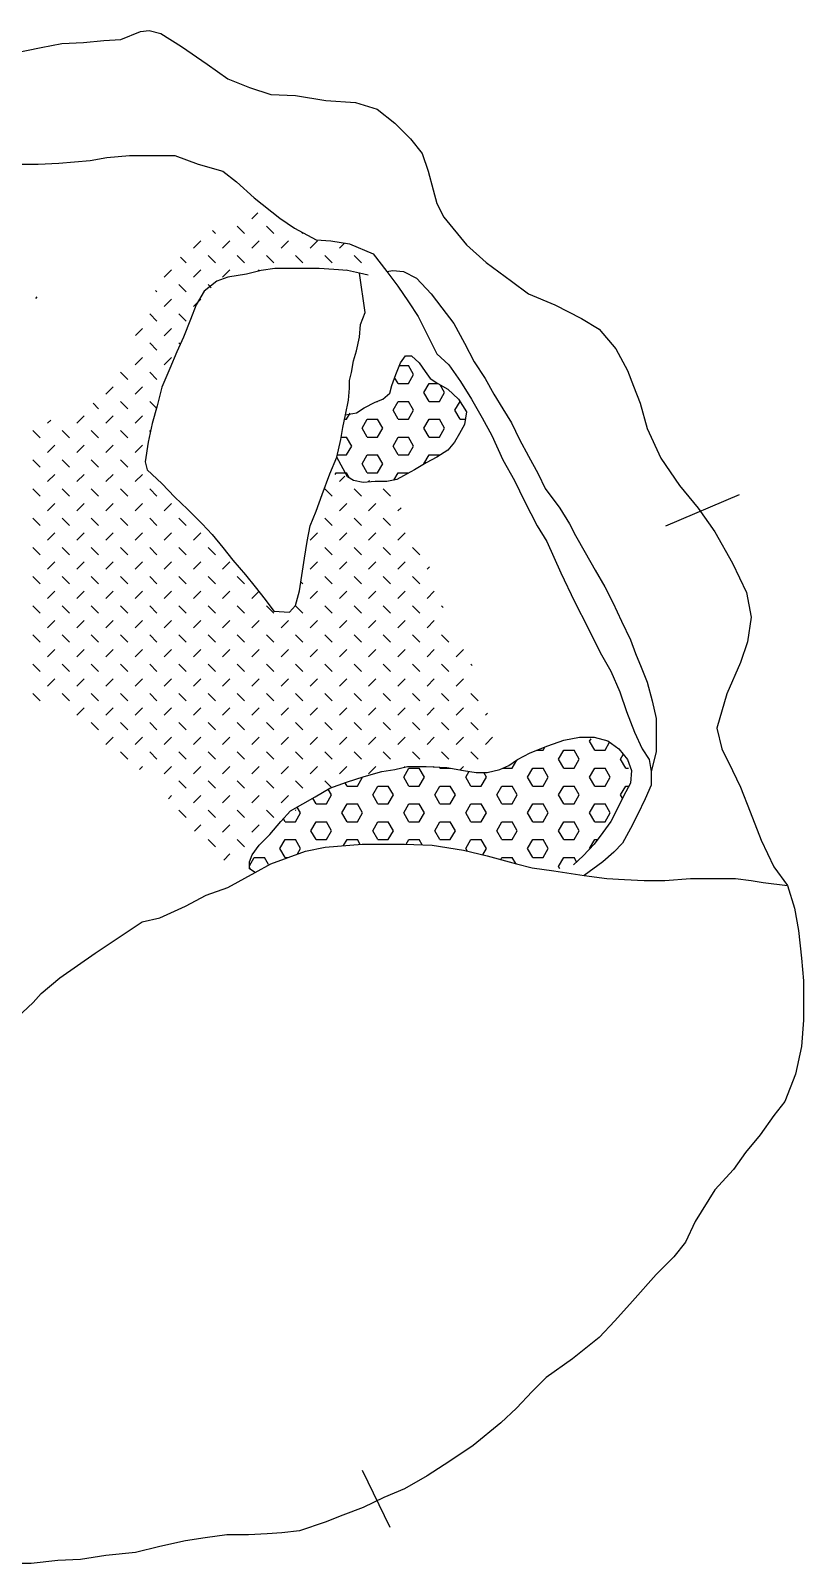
# Model space of a CAD drawing. Extents: x 2.7 to 20.2, y -0.6 to 12.4.
# Drawn here: x 15.81 to 19.08, y 5.91 to 12.4 of the extents above; entities that cross this region are included whole.
import ezdxf

# ---------------------------------------------------------------- set-up
doc = ezdxf.new("R2010")
doc.units = 0
for name, color, linetype in [('LAYER33', 3, 'CONTINUOUS'), ('LAYER41', 15, 'CONTINUOUS'), ('LAYER43', 2, 'CONTINUOUS'), ('LAYER8', 7, 'CONTINUOUS')]:
    doc.layers.add(name, color=color, linetype=linetype)

msp = doc.modelspace()

# ---------------------------------------------------------------- linework, layer by layer
at = {"layer": 'LAYER33', "color": 3, "linetype": 'CONTINUOUS'}
for points in [[(18.5008, 10.3046), (18.8127, 10.4376)], [(17.2159, 6.3083), (17.3323, 6.0671)]]:
    msp.add_lwpolyline(points, dxfattribs=at)
at = {"layer": 'LAYER41', "color": 15, "linetype": 'CONTINUOUS'}
for points in [[(17.2408, 11.365), (17.2034, 11.3733), (17.1535, 11.3858), (17.0953, 11.3899), (17.0329, 11.3941), (16.9705, 11.3941), (16.904, 11.3941), (16.8458, 11.3941), (16.7876, 11.3858), (16.7252, 11.3691), (16.6462, 11.3567), (16.6004, 11.34), (16.5464, 11.2984), (16.5131, 11.2402), (16.4882, 11.1778), (16.4591, 11.103), (16.4299, 11.0406), (16.4008, 10.9699), (16.3676, 10.8909), (16.3468, 10.8119), (16.326, 10.7371), (16.3093, 10.658), (16.2969, 10.5749), (16.3052, 10.5416), (16.3676, 10.4834), (16.4216, 10.4252), (16.4757, 10.3753), (16.5381, 10.3129), (16.5796, 10.2672), (16.6254, 10.2131), (16.667, 10.159), (16.721, 10.0967), (16.7626, 10.0468), (16.8042, 9.9927), (16.8416, 9.9428), (16.9082, 9.9386), (16.9331, 9.9677), (16.9497, 10.0301), (16.9622, 10.1133), (16.9705, 10.1674), (16.983, 10.238), (16.9955, 10.3046), (17.0204, 10.367), (17.0454, 10.4376), (17.0787, 10.525), (17.1078, 10.5957), (17.1244, 10.6705), (17.1327, 10.7204), (17.1452, 10.7745), (17.1577, 10.8369), (17.1618, 10.8868), (17.1618, 10.92), (17.1701, 10.9533), (17.1785, 11.0032), (17.1909, 11.0448), (17.2034, 11.103), (17.2076, 11.1571), (17.2284, 11.207), (17.2034, 11.3733)], [(15.7313, 8.2004), (15.8228, 8.2877), (15.8561, 8.3252), (15.9351, 8.3917), (16.0848, 8.4957), (16.2844, 8.6287), (16.3593, 8.6454), (16.4674, 8.6953), (16.5547, 8.741), (16.6462, 8.7743), (16.7626, 8.8367), (16.8292, 8.8741), (16.9747, 8.9281), (17.0579, 8.9448), (17.2159, 8.9573), (17.2907, 8.9573), (17.3947, 8.9573), (17.5111, 8.9531), (17.6442, 8.9323), (17.744, 8.9073), (17.8688, 8.8741), (17.9353, 8.8574), (18.0268, 8.845), (18.1557, 8.8242), (18.2513, 8.8117), (18.3262, 8.8075), (18.4094, 8.8034), (18.4967, 8.8034), (18.6048, 8.8117), (18.688, 8.8117), (18.7961, 8.8117), (18.8626, 8.8034), (18.9125, 8.7951), (19.0165, 8.7826)]]:
    msp.add_lwpolyline(points, dxfattribs=at)
at = {"layer": 'LAYER43', "color": 2, "linetype": 'CONTINUOUS'}
for points in [[(16.7482, 11.6037), (16.7732, 11.6287)], [(16.5937, 11.542), (16.5817, 11.5539)], [(16.7173, 11.5419), (16.6864, 11.5728)], [(16.8409, 11.5419), (16.81, 11.5728)], [(16.9645, 11.542), (16.9574, 11.5491)], [(16.501, 11.4802), (16.5319, 11.5111)], [(16.6246, 11.4802), (16.6555, 11.5111)], [(16.7482, 11.4802), (16.7791, 11.5111)], [(16.8718, 11.4802), (16.9027, 11.5111)], [(16.9954, 11.4802), (17.0263, 11.5111)], [(17.119, 11.4802), (17.1403, 11.5014)], [(16.4701, 11.4184), (16.4465, 11.442)], [(16.5937, 11.4184), (16.5628, 11.4493)], [(16.7173, 11.4184), (16.6864, 11.4493)], [(16.8409, 11.4184), (16.81, 11.4493)], [(16.9645, 11.4184), (16.9336, 11.4493)], [(17.0881, 11.4184), (17.0572, 11.4493)], [(17.2117, 11.4184), (17.1808, 11.4493)], [(16.3775, 11.3566), (16.4084, 11.3875)], [(16.501, 11.3566), (16.5319, 11.3875)], [(16.6246, 11.3566), (16.6555, 11.3875)], [(16.7737, 11.3821), (16.7791, 11.3875)], [(17.1485, 11.3861), (17.1499, 11.3875)], [(17.3198, 11.3816), (17.3448, 11.3858), (17.3905, 11.3816), (17.4446, 11.3525), (17.507, 11.286), (17.5527, 11.2278), (17.6026, 11.1612), (17.6484, 11.078), (17.6899, 10.999), (17.7357, 10.9283), (17.7731, 10.8618), (17.8105, 10.7994), (17.848, 10.7412), (17.8812, 10.6705), (17.9187, 10.5998), (17.9602, 10.525), (17.9894, 10.4626), (18.0517, 10.3794), (18.0933, 10.3129), (18.1183, 10.263), (18.1598, 10.1923), (18.2014, 10.1175), (18.243, 10.0468), (18.2763, 9.9802), (18.3137, 9.9012), (18.3511, 9.8222), (18.3719, 9.764), (18.3969, 9.7058), (18.4218, 9.6434), (18.4426, 9.5644), (18.4593, 9.4895), (18.4593, 9.423), (18.4593, 9.3481), (18.4385, 9.265)], [(16.3466, 11.2948), (16.34, 11.3013)], [(16.4701, 11.2948), (16.4393, 11.3257)], [(16.5762, 11.3123), (16.5628, 11.3257)], [(15.833, 11.2673), (15.84, 11.2743)], [(16.3775, 11.233), (16.4084, 11.2639)], [(16.5011, 11.233), (16.532, 11.2639)], [(16.3466, 11.1712), (16.3157, 11.2021)], [(16.4701, 11.1712), (16.4393, 11.2021)], [(16.2551, 11.1106), (16.2848, 11.1403)], [(16.3775, 11.1094), (16.4084, 11.1403)], [(16.3466, 11.0476), (16.3157, 11.0785)], [(16.445, 11.0728), (16.4393, 11.0785)], [(16.2539, 10.9858), (16.2848, 11.0167)], [(16.3775, 10.9858), (16.4084, 11.0167)], [(17.1452, 10.7745), (17.1909, 10.7828), (17.2242, 10.8036), (17.2699, 10.8285), (17.3032, 10.841), (17.3323, 10.866), (17.3406, 10.8992), (17.3573, 10.945), (17.3781, 10.9949), (17.3989, 11.024), (17.4238, 11.024), (17.4571, 10.9949), (17.482, 10.9574), (17.5028, 10.9283), (17.5361, 10.9075), (17.5777, 10.8826), (17.6234, 10.841), (17.6567, 10.787), (17.6484, 10.7329), (17.6276, 10.6955), (17.6068, 10.658), (17.5777, 10.6248), (17.5319, 10.5957), (17.4862, 10.5707), (17.4363, 10.5416), (17.3905, 10.5167), (17.3614, 10.5), (17.3198, 10.4917), (17.2699, 10.4917), (17.22, 10.4875), (17.1785, 10.4959), (17.1535, 10.5125), (17.1078, 10.5957)], [(17.373, 10.9828), (17.4114, 10.9828)], [(17.4332, 10.945), (17.4114, 10.9828)], [(16.223, 10.924), (16.1921, 10.9549)], [(16.3466, 10.924), (16.3157, 10.9549)], [(17.3677, 10.9071), (17.3528, 10.9328)], [(17.3677, 10.9071), (17.4114, 10.9071)], [(17.4114, 10.9071), (17.4332, 10.945)], [(17.4769, 10.8693), (17.4988, 10.9071)], [(17.4988, 10.9071), (17.5367, 10.9071)], [(17.5643, 10.8693), (17.5455, 10.9019)], [(16.1303, 10.8622), (16.1612, 10.8931)], [(16.2539, 10.8622), (16.2848, 10.8931)], [(17.4988, 10.8314), (17.4769, 10.8693)], [(17.5424, 10.8314), (17.5643, 10.8693)], [(16.0067, 10.7386), (16.0376, 10.7695)], [(16.0994, 10.8004), (16.0759, 10.8239)], [(16.1303, 10.7386), (16.1612, 10.7695)], [(16.223, 10.8004), (16.1921, 10.8313)], [(16.2539, 10.7386), (16.2848, 10.7695)], [(16.3442, 10.8028), (16.3157, 10.8313)], [(17.1492, 10.7558), (17.164, 10.7814)], [(17.2777, 10.8314), (17.2803, 10.8314)], [(17.2803, 10.8314), (17.281, 10.8327)], [(17.3458, 10.7936), (17.3677, 10.8314)], [(17.3677, 10.7558), (17.3458, 10.7936)], [(17.3677, 10.8314), (17.4114, 10.8314)], [(17.4332, 10.7936), (17.4114, 10.8314)], [(17.4114, 10.7558), (17.4332, 10.7936)], [(17.4988, 10.8314), (17.5424, 10.8314)], [(17.608, 10.7936), (17.6296, 10.831)], [(17.6298, 10.7558), (17.608, 10.7936)], [(15.8522, 10.6768), (15.8213, 10.7077)], [(15.8831, 10.7386), (15.8967, 10.7522)], [(15.9758, 10.6768), (15.9449, 10.7077)], [(16.0994, 10.6768), (16.0685, 10.7077)], [(16.223, 10.6768), (16.1921, 10.7077)], [(16.3191, 10.7043), (16.3157, 10.7077)], [(17.1409, 10.7558), (17.1492, 10.7558)], [(17.2147, 10.7179), (17.2366, 10.7558)], [(17.2366, 10.6801), (17.2147, 10.7179)], [(17.2366, 10.7558), (17.2803, 10.7558)], [(17.3021, 10.7179), (17.2803, 10.7558)], [(17.2803, 10.6801), (17.3021, 10.7179)], [(17.3677, 10.7558), (17.4114, 10.7558)], [(17.4769, 10.7179), (17.4988, 10.7558)], [(17.4988, 10.6801), (17.4769, 10.7179)], [(17.4988, 10.7558), (17.5424, 10.7558)], [(17.5643, 10.7179), (17.5424, 10.7558)], [(17.5424, 10.6801), (17.5643, 10.7179)], [(17.6298, 10.7558), (17.6519, 10.7558)], [(15.8831, 10.615), (15.914, 10.6459)], [(16.0067, 10.615), (16.0376, 10.6459)], [(16.1303, 10.615), (16.1612, 10.6459)], [(16.2539, 10.615), (16.2848, 10.6459)], [(17.126, 10.6801), (17.1492, 10.6801)], [(17.171, 10.6422), (17.1492, 10.6801)], [(17.1492, 10.6044), (17.171, 10.6422)], [(17.2366, 10.6801), (17.2803, 10.6801)], [(17.3458, 10.6422), (17.3677, 10.6801)], [(17.3677, 10.6044), (17.3458, 10.6422)], [(17.3677, 10.6801), (17.4114, 10.6801)], [(17.4332, 10.6422), (17.4114, 10.6801)], [(17.4114, 10.6044), (17.4332, 10.6422)], [(17.4988, 10.6801), (17.5424, 10.6801)], [(15.8522, 10.5532), (15.8213, 10.5841)], [(15.9758, 10.5532), (15.9449, 10.5841)], [(16.0994, 10.5532), (16.0685, 10.5841)], [(16.223, 10.5532), (16.1921, 10.5841)], [(17.1097, 10.6044), (17.1492, 10.6044)], [(17.2147, 10.5666), (17.2366, 10.6044)], [(17.2366, 10.6044), (17.2803, 10.6044)], [(17.3021, 10.5666), (17.2803, 10.6044)], [(17.3677, 10.6044), (17.4114, 10.6044)], [(17.4769, 10.5666), (17.4988, 10.6044)], [(17.4988, 10.6044), (17.5424, 10.6044)], [(17.5433, 10.6029), (17.5424, 10.6044)], [(15.8831, 10.4915), (15.914, 10.5224)], [(16.0067, 10.4915), (16.0376, 10.5224)], [(16.1303, 10.4915), (16.1612, 10.5224)], [(16.2539, 10.4915), (16.2848, 10.5224)], [(17.1012, 10.5212), (17.1055, 10.5287)], [(17.1055, 10.5287), (17.1492, 10.5287)], [(17.119, 10.4915), (17.1419, 10.5144)], [(17.1617, 10.507), (17.1492, 10.5287)], [(17.2366, 10.5287), (17.2147, 10.5666)], [(17.2366, 10.5287), (17.2803, 10.5287)], [(17.2803, 10.5287), (17.3021, 10.5666)], [(17.3498, 10.4977), (17.3677, 10.5287)], [(17.3677, 10.5287), (17.4114, 10.5287)], [(17.4115, 10.5285), (17.4114, 10.5287)], [(17.4774, 10.5657), (17.4769, 10.5666)], [(15.8522, 10.4297), (15.8213, 10.4606)], [(15.9758, 10.4297), (15.9449, 10.4606)], [(16.0994, 10.4297), (16.0685, 10.4606)], [(16.223, 10.4297), (16.1921, 10.4606)], [(16.3465, 10.4297), (16.3157, 10.4606)], [(17.0881, 10.4297), (17.0572, 10.4606)], [(17.2117, 10.4297), (17.1808, 10.4606)], [(17.2426, 10.4915), (17.2469, 10.4958)], [(17.3353, 10.4297), (17.3044, 10.4606)], [(15.8831, 10.3679), (15.914, 10.3988)], [(16.0067, 10.3679), (16.0376, 10.3988)], [(16.1303, 10.3679), (16.1612, 10.3988)], [(16.2539, 10.3679), (16.2848, 10.3988)], [(16.3775, 10.3679), (16.4084, 10.3988)], [(17.119, 10.3679), (17.1499, 10.3988)], [(17.2426, 10.3679), (17.2735, 10.3988)], [(17.3662, 10.3679), (17.3797, 10.3814)], [(15.8522, 10.3061), (15.8213, 10.337)], [(15.9758, 10.3061), (15.9449, 10.337)], [(16.0994, 10.3061), (16.0685, 10.337)], [(16.223, 10.3061), (16.1921, 10.337)], [(16.3466, 10.3061), (16.3157, 10.337)], [(16.4701, 10.3061), (16.4392, 10.337)], [(17.0881, 10.3061), (17.0572, 10.337)], [(17.2117, 10.3061), (17.1808, 10.337)], [(17.3353, 10.3061), (17.3044, 10.337)], [(15.8831, 10.2443), (15.914, 10.2752)], [(16.0067, 10.2443), (16.0376, 10.2752)], [(16.1303, 10.2443), (16.1612, 10.2752)], [(16.2539, 10.2443), (16.2848, 10.2752)], [(16.3775, 10.2443), (16.4084, 10.2752)], [(16.501, 10.2443), (16.5319, 10.2752)], [(16.9954, 10.2443), (17.0263, 10.2752)], [(17.119, 10.2443), (17.1499, 10.2752)], [(17.2426, 10.2443), (17.2735, 10.2752)], [(17.3662, 10.2443), (17.3971, 10.2752)], [(15.8522, 10.1825), (15.8213, 10.2134)], [(15.9758, 10.1825), (15.9449, 10.2134)], [(16.0994, 10.1825), (16.0685, 10.2134)], [(16.223, 10.1825), (16.1921, 10.2134)], [(16.3466, 10.1825), (16.3157, 10.2134)], [(16.4701, 10.1825), (16.4392, 10.2134)], [(16.5937, 10.1825), (16.5628, 10.2134)], [(17.0881, 10.1825), (17.0572, 10.2134)], [(17.2117, 10.1825), (17.1808, 10.2134)], [(17.3353, 10.1825), (17.3044, 10.2134)], [(17.4589, 10.1825), (17.4279, 10.2134)], [(15.8831, 10.1207), (15.914, 10.1516)], [(16.0067, 10.1207), (16.0376, 10.1516)], [(16.1303, 10.1207), (16.1612, 10.1516)], [(16.2539, 10.1207), (16.2848, 10.1516)], [(16.3775, 10.1207), (16.4084, 10.1516)], [(16.501, 10.1207), (16.5319, 10.1516)], [(16.6246, 10.1207), (16.6555, 10.1516)], [(16.9954, 10.1207), (17.0263, 10.1516)], [(17.119, 10.1207), (17.1499, 10.1516)], [(17.2426, 10.1207), (17.2735, 10.1516)], [(17.3662, 10.1207), (17.3971, 10.1516)], [(17.4897, 10.1207), (17.5, 10.131)], [(15.8522, 10.0589), (15.8213, 10.0898)], [(15.9758, 10.0589), (15.9449, 10.0898)], [(16.0994, 10.0589), (16.0685, 10.0898)], [(16.223, 10.0589), (16.1921, 10.0898)], [(16.3466, 10.0589), (16.3157, 10.0898)], [(16.4701, 10.0589), (16.4392, 10.0898)], [(16.5937, 10.0589), (16.5628, 10.0898)], [(16.7173, 10.0589), (16.6864, 10.0898)], [(16.9645, 10.0589), (16.9554, 10.068)], [(17.0881, 10.0589), (17.0572, 10.0898)], [(17.2117, 10.0589), (17.1808, 10.0898)], [(17.3353, 10.0589), (17.3044, 10.0898)], [(17.4589, 10.0589), (17.4279, 10.0898)], [(15.8831, 9.9971), (15.914, 10.028)], [(16.0067, 9.9971), (16.0376, 10.028)], [(16.1303, 9.9971), (16.1612, 10.028)], [(16.2539, 9.9971), (16.2848, 10.028)], [(16.3775, 9.9971), (16.4084, 10.028)], [(16.501, 9.9971), (16.5319, 10.028)], [(16.6246, 9.9971), (16.6555, 10.028)], [(16.7482, 9.9971), (16.7778, 10.0267)], [(16.9954, 9.9971), (17.0263, 10.028)], [(17.119, 9.9971), (17.1499, 10.028)], [(17.2426, 9.9971), (17.2735, 10.028)], [(17.3662, 9.9971), (17.3971, 10.028)], [(17.4897, 9.9971), (17.5206, 10.028)], [(15.8522, 9.9353), (15.8213, 9.9662)], [(15.9758, 9.9353), (15.9449, 9.9662)], [(16.0994, 9.9353), (16.0685, 9.9662)], [(16.223, 9.9353), (16.1921, 9.9662)], [(16.3466, 9.9353), (16.3157, 9.9662)], [(16.4701, 9.9353), (16.4393, 9.9662)], [(16.5937, 9.9353), (16.5628, 9.9662)], [(16.7173, 9.9353), (16.6864, 9.9662)], [(16.8409, 9.9353), (16.81, 9.9662)], [(16.9645, 9.9353), (16.9336, 9.9662)], [(17.0881, 9.9353), (17.0572, 9.9662)], [(17.2117, 9.9353), (17.1808, 9.9662)], [(17.3353, 9.9353), (17.3044, 9.9662)], [(17.4589, 9.9353), (17.4279, 9.9662)], [(17.5584, 9.9593), (17.5515, 9.9662)], [(15.8831, 9.8735), (15.914, 9.9044)], [(16.0067, 9.8735), (16.0376, 9.9044)], [(16.1303, 9.8735), (16.1612, 9.9044)], [(16.2539, 9.8735), (16.2848, 9.9044)], [(16.3775, 9.8735), (16.4084, 9.9044)], [(16.501, 9.8735), (16.5319, 9.9044)], [(16.6246, 9.8735), (16.6555, 9.9044)], [(16.7482, 9.8735), (16.7791, 9.9044)], [(16.8718, 9.8735), (16.9027, 9.9044)], [(16.9954, 9.8735), (17.0263, 9.9044)], [(17.119, 9.8735), (17.1499, 9.9044)], [(17.2426, 9.8735), (17.2735, 9.9044)], [(17.3662, 9.8735), (17.3971, 9.9044)], [(17.4897, 9.8735), (17.5206, 9.9044)], [(15.8522, 9.8117), (15.8213, 9.8426)], [(15.9758, 9.8117), (15.9449, 9.8426)], [(16.0994, 9.8117), (16.0685, 9.8426)], [(16.223, 9.8117), (16.1921, 9.8426)], [(16.3466, 9.8117), (16.3157, 9.8426)], [(16.4701, 9.8117), (16.4392, 9.8426)], [(16.5937, 9.8117), (16.5628, 9.8426)], [(16.7173, 9.8117), (16.6864, 9.8426)], [(16.8409, 9.8117), (16.81, 9.8426)], [(16.9645, 9.8117), (16.9336, 9.8426)], [(17.0881, 9.8117), (17.0572, 9.8426)], [(17.2117, 9.8117), (17.1808, 9.8426)], [(17.3353, 9.8117), (17.3044, 9.8426)], [(17.4589, 9.8117), (17.4279, 9.8426)], [(17.5824, 9.8117), (17.5515, 9.8426)], [(15.8831, 9.7499), (15.914, 9.7808)], [(16.0067, 9.7499), (16.0376, 9.7808)], [(16.1303, 9.7499), (16.1612, 9.7808)], [(16.2539, 9.7499), (16.2848, 9.7808)], [(16.3775, 9.7499), (16.4084, 9.7808)], [(16.501, 9.7499), (16.5319, 9.7808)], [(16.6246, 9.7499), (16.6555, 9.7808)], [(16.7482, 9.7499), (16.7791, 9.7808)], [(16.8718, 9.7499), (16.9027, 9.7808)], [(16.9954, 9.7499), (17.0263, 9.7808)], [(17.119, 9.7499), (17.1499, 9.7808)], [(17.2426, 9.7499), (17.2735, 9.7808)], [(17.3662, 9.7499), (17.3971, 9.7808)], [(17.4897, 9.7499), (17.5206, 9.7808)], [(17.6133, 9.7499), (17.6442, 9.7808)], [(15.8522, 9.6881), (15.8213, 9.719)], [(15.9758, 9.6881), (15.9449, 9.719)], [(16.0994, 9.6881), (16.0685, 9.719)], [(16.223, 9.6881), (16.1921, 9.719)], [(16.3466, 9.6881), (16.3157, 9.719)], [(16.4701, 9.6881), (16.4393, 9.719)], [(16.5937, 9.6881), (16.5628, 9.719)], [(16.7173, 9.6881), (16.6864, 9.719)], [(16.8409, 9.6881), (16.81, 9.719)], [(16.9645, 9.6881), (16.9336, 9.719)], [(17.0881, 9.6881), (17.0572, 9.719)], [(17.2117, 9.6881), (17.1808, 9.719)], [(17.3353, 9.6881), (17.3044, 9.719)], [(17.4589, 9.6881), (17.4279, 9.719)], [(17.5824, 9.6881), (17.5515, 9.719)], [(17.6803, 9.7139), (17.6751, 9.719)], [(15.8831, 9.6263), (15.914, 9.6572)], [(16.0067, 9.6263), (16.0376, 9.6572)], [(16.1303, 9.6263), (16.1612, 9.6572)], [(16.2539, 9.6263), (16.2848, 9.6572)], [(16.3775, 9.6263), (16.4084, 9.6572)], [(16.501, 9.6263), (16.5319, 9.6572)], [(16.6246, 9.6263), (16.6555, 9.6572)], [(16.7482, 9.6263), (16.7791, 9.6572)], [(16.8718, 9.6263), (16.9027, 9.6572)], [(16.9954, 9.6263), (17.0263, 9.6572)], [(17.119, 9.6263), (17.1499, 9.6572)], [(17.2426, 9.6263), (17.2735, 9.6572)], [(17.3662, 9.6263), (17.3971, 9.6572)], [(17.4897, 9.6263), (17.5206, 9.6572)], [(17.6133, 9.6263), (17.6442, 9.6572)], [(15.8522, 9.5645), (15.8213, 9.5954)], [(15.9758, 9.5645), (15.9449, 9.5954)], [(16.0994, 9.5645), (16.0685, 9.5954)], [(16.223, 9.5645), (16.1921, 9.5954)], [(16.3466, 9.5645), (16.3157, 9.5954)], [(16.4701, 9.5645), (16.4393, 9.5954)], [(16.5937, 9.5645), (16.5628, 9.5954)], [(16.7173, 9.5645), (16.6864, 9.5954)], [(16.8409, 9.5645), (16.81, 9.5954)], [(16.9645, 9.5645), (16.9336, 9.5954)], [(17.0881, 9.5645), (17.0572, 9.5954)], [(17.2117, 9.5645), (17.1808, 9.5954)], [(17.3353, 9.5645), (17.3044, 9.5954)], [(17.4589, 9.5645), (17.4279, 9.5954)], [(17.5824, 9.5645), (17.5515, 9.5954)], [(17.706, 9.5645), (17.6751, 9.5954)], [(16.0067, 9.5027), (16.0376, 9.5336)], [(16.0994, 9.441), (16.0685, 9.4719)], [(16.1303, 9.5027), (16.1612, 9.5336)], [(16.223, 9.441), (16.1921, 9.4719)], [(16.2539, 9.5027), (16.2848, 9.5336)], [(16.3466, 9.441), (16.3157, 9.4719)], [(16.3775, 9.5027), (16.4084, 9.5336)], [(16.4701, 9.441), (16.4393, 9.4719)], [(16.501, 9.5027), (16.5319, 9.5336)], [(16.5937, 9.441), (16.5628, 9.4719)], [(16.6246, 9.5027), (16.6555, 9.5336)], [(16.7173, 9.441), (16.6864, 9.4719)], [(16.7482, 9.5027), (16.7791, 9.5336)], [(16.8409, 9.441), (16.81, 9.4719)], [(16.8718, 9.5027), (16.9027, 9.5336)], [(16.9645, 9.441), (16.9336, 9.4719)], [(16.9954, 9.5027), (17.0263, 9.5336)], [(17.0881, 9.441), (17.0572, 9.4719)], [(17.119, 9.5027), (17.1499, 9.5336)], [(17.2117, 9.441), (17.1808, 9.4719)], [(17.2426, 9.5027), (17.2735, 9.5336)], [(17.3353, 9.441), (17.3044, 9.4719)], [(17.3662, 9.5027), (17.3971, 9.5336)], [(17.4589, 9.441), (17.428, 9.4719)], [(17.4897, 9.5027), (17.5206, 9.5336)], [(17.5824, 9.441), (17.5515, 9.4719)], [(17.6133, 9.5027), (17.6442, 9.5336)], [(17.706, 9.441), (17.6751, 9.4719)], [(17.7369, 9.5027), (17.7456, 9.5115)], [(16.1303, 9.3792), (16.1612, 9.4101)], [(16.2539, 9.3792), (16.2848, 9.4101)], [(16.3775, 9.3792), (16.4083, 9.4101)], [(16.501, 9.3792), (16.5319, 9.4101)], [(16.6246, 9.3792), (16.6555, 9.4101)], [(16.7626, 8.8367), (16.7377, 8.8533), (16.7377, 8.8824), (16.7501, 8.9115), (16.7793, 8.9531), (16.825, 8.9988), (16.8707, 9.0529), (16.9123, 9.0986), (17.0163, 9.1569), (17.0787, 9.1943), (17.1494, 9.2192), (17.2242, 9.2442), (17.2991, 9.265), (17.3531, 9.2733), (17.4072, 9.2858), (17.4862, 9.2858), (17.5735, 9.2816), (17.6442, 9.2691), (17.6983, 9.2608), (17.744, 9.2608), (17.7981, 9.2733), (17.8355, 9.2899), (17.8729, 9.3149), (17.927, 9.344), (18.0018, 9.3731), (18.0684, 9.398), (18.1349, 9.4105), (18.1973, 9.4105), (18.2555, 9.3939), (18.3012, 9.3606), (18.3387, 9.3149), (18.3553, 9.2691), (18.3511, 9.2151), (18.322, 9.161), (18.2971, 9.1111), (18.268, 9.0529), (18.2347, 9.0072), (18.1973, 8.9573), (18.1515, 8.9073), (18.11, 8.8699), (18.11, 8.8699)], [(16.7482, 9.3792), (16.7791, 9.4101)], [(16.8718, 9.3792), (16.9027, 9.4101)], [(16.9954, 9.3792), (17.0263, 9.4101)], [(17.119, 9.3792), (17.1499, 9.4101)], [(17.2426, 9.3792), (17.2735, 9.4101)], [(17.3662, 9.3792), (17.3971, 9.4101)], [(17.4897, 9.3792), (17.5206, 9.4101)], [(17.6133, 9.3792), (17.6442, 9.4101)], [(17.7369, 9.3792), (17.7674, 9.4096)], [(16.223, 9.3174), (16.1921, 9.3483)], [(16.3466, 9.3174), (16.3157, 9.3483)], [(16.4701, 9.3174), (16.4393, 9.3483)], [(16.5937, 9.3174), (16.5628, 9.3483)], [(16.7173, 9.3174), (16.6864, 9.3483)], [(16.8409, 9.3174), (16.81, 9.3483)], [(16.9645, 9.3174), (16.9336, 9.3483)], [(17.0881, 9.3174), (17.0572, 9.3483)], [(17.2117, 9.3174), (17.1808, 9.3483)], [(17.3353, 9.3174), (17.3044, 9.3483)], [(17.4589, 9.3174), (17.428, 9.3483)], [(17.5824, 9.3174), (17.5515, 9.3483)], [(17.706, 9.3174), (17.6751, 9.3483)], [(17.9548, 9.3548), (17.9813, 9.3548)], [(17.9813, 9.3548), (17.989, 9.3681)], [(18.0469, 9.3169), (18.0687, 9.3548)], [(18.0687, 9.3548), (18.1124, 9.3548)], [(18.1343, 9.3169), (18.1124, 9.3548)], [(18.178, 9.3926), (18.1844, 9.4037)], [(18.1998, 9.3548), (18.178, 9.3926)], [(18.1998, 9.3548), (18.2435, 9.3548)], [(18.2435, 9.3548), (18.263, 9.3885)], [(16.272, 9.2737), (16.2848, 9.2865)], [(16.3775, 9.2556), (16.4083, 9.2865)], [(16.501, 9.2556), (16.5319, 9.2865)], [(16.6246, 9.2556), (16.6555, 9.2865)], [(16.7482, 9.2556), (16.7791, 9.2865)], [(16.8718, 9.2556), (16.9027, 9.2865)], [(16.9954, 9.2556), (17.0263, 9.2865)], [(17.119, 9.2556), (17.1499, 9.2865)], [(17.2426, 9.2556), (17.2735, 9.2865)], [(17.3915, 9.2413), (17.4133, 9.2791)], [(17.3938, 9.2832), (17.397, 9.2865)], [(17.4133, 9.2791), (17.457, 9.2791)], [(17.4789, 9.2413), (17.457, 9.2791)], [(17.5184, 9.2842), (17.5206, 9.2865)], [(17.5444, 9.2791), (17.5421, 9.2831)], [(17.5444, 9.2791), (17.5877, 9.2791)], [(17.6295, 9.2717), (17.6442, 9.2865)], [(17.8112, 9.2791), (17.8503, 9.2791)], [(17.8503, 9.2791), (17.8697, 9.3127)], [(17.9158, 9.2413), (17.9377, 9.2791)], [(17.9377, 9.2791), (17.9813, 9.2791)], [(18.0032, 9.2413), (17.9814, 9.2791)], [(18.0687, 9.2791), (18.0469, 9.3169)], [(18.0687, 9.2791), (18.1124, 9.2791)], [(18.1124, 9.2791), (18.1343, 9.3169)], [(18.178, 9.2413), (18.1998, 9.2791)], [(18.1998, 9.2791), (18.2435, 9.2791)], [(18.2654, 9.2413), (18.2435, 9.2791)], [(18.3091, 9.3169), (18.3206, 9.3369)], [(18.3309, 9.2791), (18.3091, 9.3169)], [(18.3309, 9.2791), (18.3431, 9.2791)], [(16.4701, 9.1938), (16.4393, 9.2247)], [(16.5937, 9.1938), (16.5628, 9.2247)], [(16.7173, 9.1938), (16.6864, 9.2247)], [(16.8409, 9.1938), (16.81, 9.2247)], [(16.9645, 9.1938), (16.9336, 9.2247)], [(17.0853, 9.1966), (17.0572, 9.2247)], [(17.1511, 9.2034), (17.1433, 9.2171)], [(17.1948, 9.2034), (17.2167, 9.2413)], [(17.2167, 9.2413), (17.2165, 9.2416)], [(17.4133, 9.2034), (17.3915, 9.2413)], [(17.457, 9.2034), (17.4789, 9.2413)], [(17.6536, 9.2413), (17.6676, 9.2655)], [(17.6755, 9.2034), (17.6536, 9.2413)], [(17.7192, 9.2034), (17.741, 9.2413)], [(17.741, 9.2413), (17.7297, 9.2608)], [(17.9377, 9.2034), (17.9158, 9.2413)], [(17.9813, 9.2034), (18.0032, 9.2413)], [(18.1998, 9.2034), (18.178, 9.2413)], [(18.2435, 9.2034), (18.2654, 9.2413)], [(16.3949, 9.1495), (16.4083, 9.1629)], [(16.501, 9.132), (16.5319, 9.1629)], [(16.6246, 9.132), (16.6555, 9.1629)], [(16.7482, 9.132), (16.7791, 9.1629)], [(16.8718, 9.132), (16.9027, 9.1629)], [(17.0201, 9.1277), (17.0064, 9.1513)], [(17.0262, 9.1628), (17.0263, 9.1629)], [(17.0638, 9.1277), (17.0856, 9.1656)], [(17.0856, 9.1656), (17.0715, 9.19)], [(17.1511, 9.2034), (17.1948, 9.2034)], [(17.2604, 9.1656), (17.2822, 9.2034)], [(17.2822, 9.1277), (17.2604, 9.1656)], [(17.2822, 9.2034), (17.3259, 9.2034)], [(17.3478, 9.1656), (17.3259, 9.2034)], [(17.3259, 9.1277), (17.3478, 9.1656)], [(17.4133, 9.2034), (17.457, 9.2034)], [(17.5226, 9.1656), (17.5444, 9.2034)], [(17.5444, 9.1277), (17.5226, 9.1656)], [(17.5444, 9.2034), (17.5881, 9.2034)], [(17.6099, 9.1656), (17.5881, 9.2034)], [(17.5881, 9.1277), (17.6099, 9.1656)], [(17.6755, 9.2034), (17.7192, 9.2034)], [(17.7847, 9.1656), (17.8066, 9.2034)], [(17.8066, 9.1277), (17.7847, 9.1656)], [(17.8066, 9.2034), (17.8503, 9.2034)], [(17.8721, 9.1656), (17.8503, 9.2034)], [(17.8503, 9.1277), (17.8721, 9.1656)], [(17.9377, 9.2034), (17.9813, 9.2034)], [(18.0469, 9.1656), (18.0687, 9.2034)], [(18.0687, 9.1277), (18.0469, 9.1656)], [(18.0687, 9.2034), (18.1124, 9.2034)], [(18.1343, 9.1656), (18.1124, 9.2034)], [(18.1124, 9.1277), (18.1343, 9.1656)], [(18.1998, 9.2034), (18.2435, 9.2034)], [(18.3091, 9.1656), (18.3309, 9.2034)], [(18.3172, 9.1514), (18.3091, 9.1656)], [(18.3309, 9.2034), (18.3449, 9.2034)], [(16.4702, 9.0702), (16.4393, 9.1011)], [(16.5937, 9.0702), (16.5628, 9.1011)], [(16.7173, 9.0702), (16.6864, 9.1011)], [(16.8409, 9.0702), (16.81, 9.1011)], [(16.9327, 9.0521), (16.9545, 9.0899)], [(16.9355, 9.0992), (16.9336, 9.1011)], [(16.9545, 9.0899), (16.9404, 9.1144)], [(17.0201, 9.1277), (17.0638, 9.1277)], [(17.1293, 9.0899), (17.1511, 9.1277)], [(17.1511, 9.0521), (17.1293, 9.0899)], [(17.1511, 9.1277), (17.1948, 9.1277)], [(17.2167, 9.0899), (17.1948, 9.1277)], [(17.1948, 9.0521), (17.2167, 9.0899)], [(17.2822, 9.1277), (17.3259, 9.1277)], [(17.3915, 9.0899), (17.4133, 9.1277)], [(17.4133, 9.0521), (17.3915, 9.0899)], [(17.4133, 9.1277), (17.457, 9.1277)], [(17.4789, 9.0899), (17.457, 9.1277)], [(17.457, 9.0521), (17.4789, 9.0899)], [(17.5444, 9.1277), (17.5881, 9.1277)], [(17.6536, 9.0899), (17.6755, 9.1277)], [(17.6755, 9.0521), (17.6536, 9.0899)], [(17.6755, 9.1277), (17.7192, 9.1277)], [(17.741, 9.0899), (17.7192, 9.1277)], [(17.7192, 9.0521), (17.741, 9.0899)], [(17.8066, 9.1277), (17.8503, 9.1277)], [(17.9158, 9.0899), (17.9377, 9.1277)], [(17.9377, 9.0521), (17.9158, 9.0899)], [(17.9377, 9.1277), (17.9813, 9.1277)], [(17.9813, 9.0521), (18.0032, 9.0899)], [(18.0032, 9.0899), (17.9814, 9.1277)], [(18.0687, 9.1277), (18.1124, 9.1277)], [(18.178, 9.0899), (18.1998, 9.1277)], [(18.1998, 9.0521), (18.178, 9.0899)], [(18.1998, 9.1277), (18.2435, 9.1277)], [(18.2654, 9.0899), (18.2435, 9.1277)], [(18.2435, 9.0521), (18.2654, 9.0899)], [(16.5051, 9.0125), (16.5319, 9.0393)], [(16.6246, 9.0084), (16.6555, 9.0393)], [(16.7482, 9.0084), (16.7791, 9.0393)], [(16.889, 9.0521), (16.8816, 9.0648)], [(16.889, 9.0521), (16.9327, 9.0521)], [(16.9982, 9.0142), (17.0201, 9.0521)], [(17.0201, 9.0521), (17.0638, 9.0521)], [(17.0856, 9.0142), (17.0638, 9.0521)], [(17.1511, 9.0521), (17.1948, 9.0521)], [(17.2604, 9.0142), (17.2822, 9.0521)], [(17.2822, 9.0521), (17.3259, 9.0521)], [(17.3478, 9.0142), (17.3259, 9.0521)], [(17.4133, 9.0521), (17.457, 9.0521)], [(17.5226, 9.0142), (17.5444, 9.0521)], [(17.5444, 9.0521), (17.5881, 9.0521)], [(17.6099, 9.0142), (17.5881, 9.0521)], [(17.6755, 9.0521), (17.7192, 9.0521)], [(17.7847, 9.0142), (17.8066, 9.0521)], [(17.8066, 9.0521), (17.8503, 9.0521)], [(17.8721, 9.0142), (17.8503, 9.0521)], [(17.9377, 9.0521), (17.9813, 9.0521)], [(18.0469, 9.0142), (18.0687, 9.0521)], [(18.0687, 9.0521), (18.1124, 9.0521)], [(18.1343, 9.0142), (18.1124, 9.0521)], [(18.1998, 9.0521), (18.2435, 9.0521)], [(16.5937, 8.9466), (16.5628, 8.9775)], [(16.7173, 8.9466), (16.6864, 8.9775)], [(16.8671, 8.9385), (16.889, 8.9764)], [(16.889, 8.9764), (16.9327, 8.9764)], [(16.9545, 8.9385), (16.9327, 8.9764)], [(17.0201, 8.9764), (16.9982, 9.0142)], [(17.0201, 8.9764), (17.0638, 8.9764)], [(17.0638, 8.9764), (17.0856, 9.0142)], [(17.1365, 8.951), (17.1511, 8.9764)], [(17.1511, 8.9764), (17.1948, 8.9764)], [(17.2063, 8.9565), (17.1948, 8.9764)], [(17.2822, 8.9764), (17.2604, 9.0142)], [(17.2822, 8.9764), (17.3259, 8.9764)], [(17.3259, 8.9764), (17.3478, 9.0142)], [(17.4021, 8.957), (17.4133, 8.9764)], [(17.4133, 8.9764), (17.457, 8.9764)], [(17.4696, 8.9546), (17.457, 8.9764)], [(17.5444, 8.9764), (17.5226, 9.0142)], [(17.5444, 8.9764), (17.5881, 8.9764)], [(17.5881, 8.9764), (17.6099, 9.0142)], [(17.6536, 8.9385), (17.6755, 8.9764)], [(17.6755, 8.9764), (17.7192, 8.9764)], [(17.741, 8.9385), (17.7192, 8.9764)], [(17.8066, 8.9764), (17.7847, 9.0142)], [(17.8066, 8.9764), (17.8503, 8.9764)], [(17.8503, 8.9764), (17.8721, 9.0142)], [(17.9158, 8.9385), (17.9377, 8.9764)], [(17.9377, 8.9764), (17.9813, 8.9764)], [(18.0032, 8.9385), (17.9813, 8.9764)], [(18.0687, 8.9764), (18.0469, 9.0142)], [(18.0687, 8.9764), (18.1124, 8.9764)], [(18.1124, 8.9764), (18.1343, 9.0142)], [(18.178, 8.9385), (18.1998, 8.9764)], [(18.1998, 8.9764), (18.2116, 8.9764)], [(16.6292, 8.8894), (16.6555, 8.9157)], [(16.7377, 8.8657), (16.7579, 8.9007)], [(16.7579, 8.9007), (16.8016, 8.9007)], [(16.8184, 8.8716), (16.8016, 8.9007)], [(16.889, 8.9007), (16.8671, 8.9385)], [(16.889, 8.9007), (16.9008, 8.9007)], [(16.9414, 8.9158), (16.9545, 8.9385)], [(17.6594, 8.9285), (17.6536, 8.9385)], [(17.7257, 8.9119), (17.741, 8.9385)], [(17.8016, 8.892), (17.8066, 8.9007)], [(17.8066, 8.9007), (17.8503, 8.9007)], [(17.8651, 8.8751), (17.8503, 8.9007)], [(17.9377, 8.9007), (17.9158, 8.9385)], [(17.9377, 8.9007), (17.9813, 8.9007)], [(17.9813, 8.9007), (18.0032, 8.9385)], [(18.0469, 8.8629), (18.0687, 8.9007)], [(18.0687, 8.9007), (18.1124, 8.9007)], [(18.1233, 8.8819), (18.1124, 8.9007)], [(18.1788, 8.9371), (18.178, 8.9385)], [(16.7411, 8.8541), (16.7377, 8.86)], [(18.0527, 8.8528), (18.0469, 8.8629)]]:
    msp.add_lwpolyline(points, dxfattribs=at)
at = {"layer": 'LAYER8', "color": 7, "linetype": 'CONTINUOUS'}
for points in [[(15.7396, 12.3048), (15.8561, 12.3297), (15.9434, 12.3464), (16.0349, 12.3505), (16.1222, 12.3588), (16.1929, 12.363), (16.2761, 12.3963), (16.3135, 12.4004), (16.3634, 12.388), (16.4507, 12.3339), (16.5589, 12.259), (16.6462, 12.1967), (16.7377, 12.1592), (16.8291, 12.1301), (16.9331, 12.126), (17.062, 12.1052), (17.1868, 12.0969), (17.2783, 12.0677), (17.3531, 12.0095), (17.4196, 11.943), (17.4695, 11.8806), (17.4945, 11.8058), (17.5153, 11.7268), (17.5319, 11.6685), (17.561, 11.6103), (17.6567, 11.4939), (17.7398, 11.419), (17.848, 11.34), (17.9187, 11.286), (18.0309, 11.2402), (18.1432, 11.182), (18.2181, 11.1363), (18.2888, 11.0531), (18.3387, 10.9616), (18.3636, 10.8951), (18.3927, 10.8244), (18.4218, 10.7163), (18.48, 10.5915), (18.5591, 10.4751), (18.6381, 10.3794), (18.7088, 10.2796), (18.7836, 10.1466), (18.8418, 10.0218), (18.8626, 9.9178), (18.846, 9.8139), (18.8169, 9.7266), (18.7587, 9.5935), (18.7171, 9.4479), (18.7379, 9.3606), (18.7836, 9.2691), (18.8169, 9.1984), (18.8585, 9.0945), (18.9042, 8.9739), (18.9583, 8.8616), (19.0165, 8.7826), (19.0456, 8.6869), (19.0622, 8.5913), (19.0747, 8.4749), (19.083, 8.3792), (19.083, 8.2919), (19.083, 8.2129), (19.0747, 8.1006), (19.0498, 7.9842), (19.004, 7.8677), (18.9583, 7.8095), (18.9, 7.7264), (18.8377, 7.6515), (18.7878, 7.5808), (18.7088, 7.4935), (18.6256, 7.3604), (18.584, 7.2731), (18.5341, 7.2107), (18.4593, 7.1359), (18.3595, 7.0236), (18.2846, 6.9404), (18.2181, 6.8697), (18.1058, 6.7782), (17.9935, 6.6992), (17.9353, 6.641), (17.8688, 6.5703), (17.8022, 6.5079), (17.6858, 6.4123), (17.586, 6.3458), (17.4903, 6.2834), (17.3947, 6.2293), (17.3074, 6.1919), (17.22, 6.1503), (17.1327, 6.117), (17.0579, 6.0879), (16.9497, 6.0505), (16.8749, 6.0422), (16.8125, 6.038), (16.7335, 6.0339), (16.642, 6.0339), (16.5505, 6.0214), (16.4674, 6.0089), (16.3593, 5.984), (16.2553, 5.959), (16.1305, 5.9465), (16.0224, 5.9299), (15.9268, 5.9258), (15.8145, 5.9133), (15.7272, 5.9133)], [(15.7688, 11.8349), (15.8436, 11.8349), (15.9309, 11.839), (16.064, 11.8515), (16.1347, 11.864), (16.2303, 11.8723), (16.301, 11.8723), (16.4216, 11.8723), (16.5214, 11.8349), (16.6254, 11.8058), (16.6836, 11.76), (16.7585, 11.6935), (16.8666, 11.6062), (16.929, 11.5646), (17.0204, 11.5147), (17.0828, 11.5105), (17.1618, 11.498), (17.2616, 11.4565), (17.3198, 11.3816), (17.3656, 11.3192), (17.4113, 11.2527), (17.4529, 11.1903), (17.5319, 11.0323), (17.5818, 10.9866), (17.6317, 10.9159), (17.6775, 10.841), (17.7232, 10.762), (17.7648, 10.6872), (17.8105, 10.5832), (17.8604, 10.4959), (17.902, 10.4085), (17.9561, 10.3046), (17.9977, 10.238), (18.0559, 10.105), (18.1141, 9.9844), (18.1723, 9.8721), (18.2222, 9.7681), (18.268, 9.6891), (18.3054, 9.6018), (18.3345, 9.5186), (18.3678, 9.4313), (18.401, 9.3606), (18.4301, 9.3149), (18.4385, 9.265), (18.4385, 9.2068), (18.4135, 9.1485), (18.3802, 9.082), (18.3511, 9.0238), (18.3179, 8.9614), (18.2804, 8.924), (18.2347, 8.8824), (18.1557, 8.8242)]]:
    msp.add_lwpolyline(points, dxfattribs=at)

doc.saveas('drawing.dxf')
